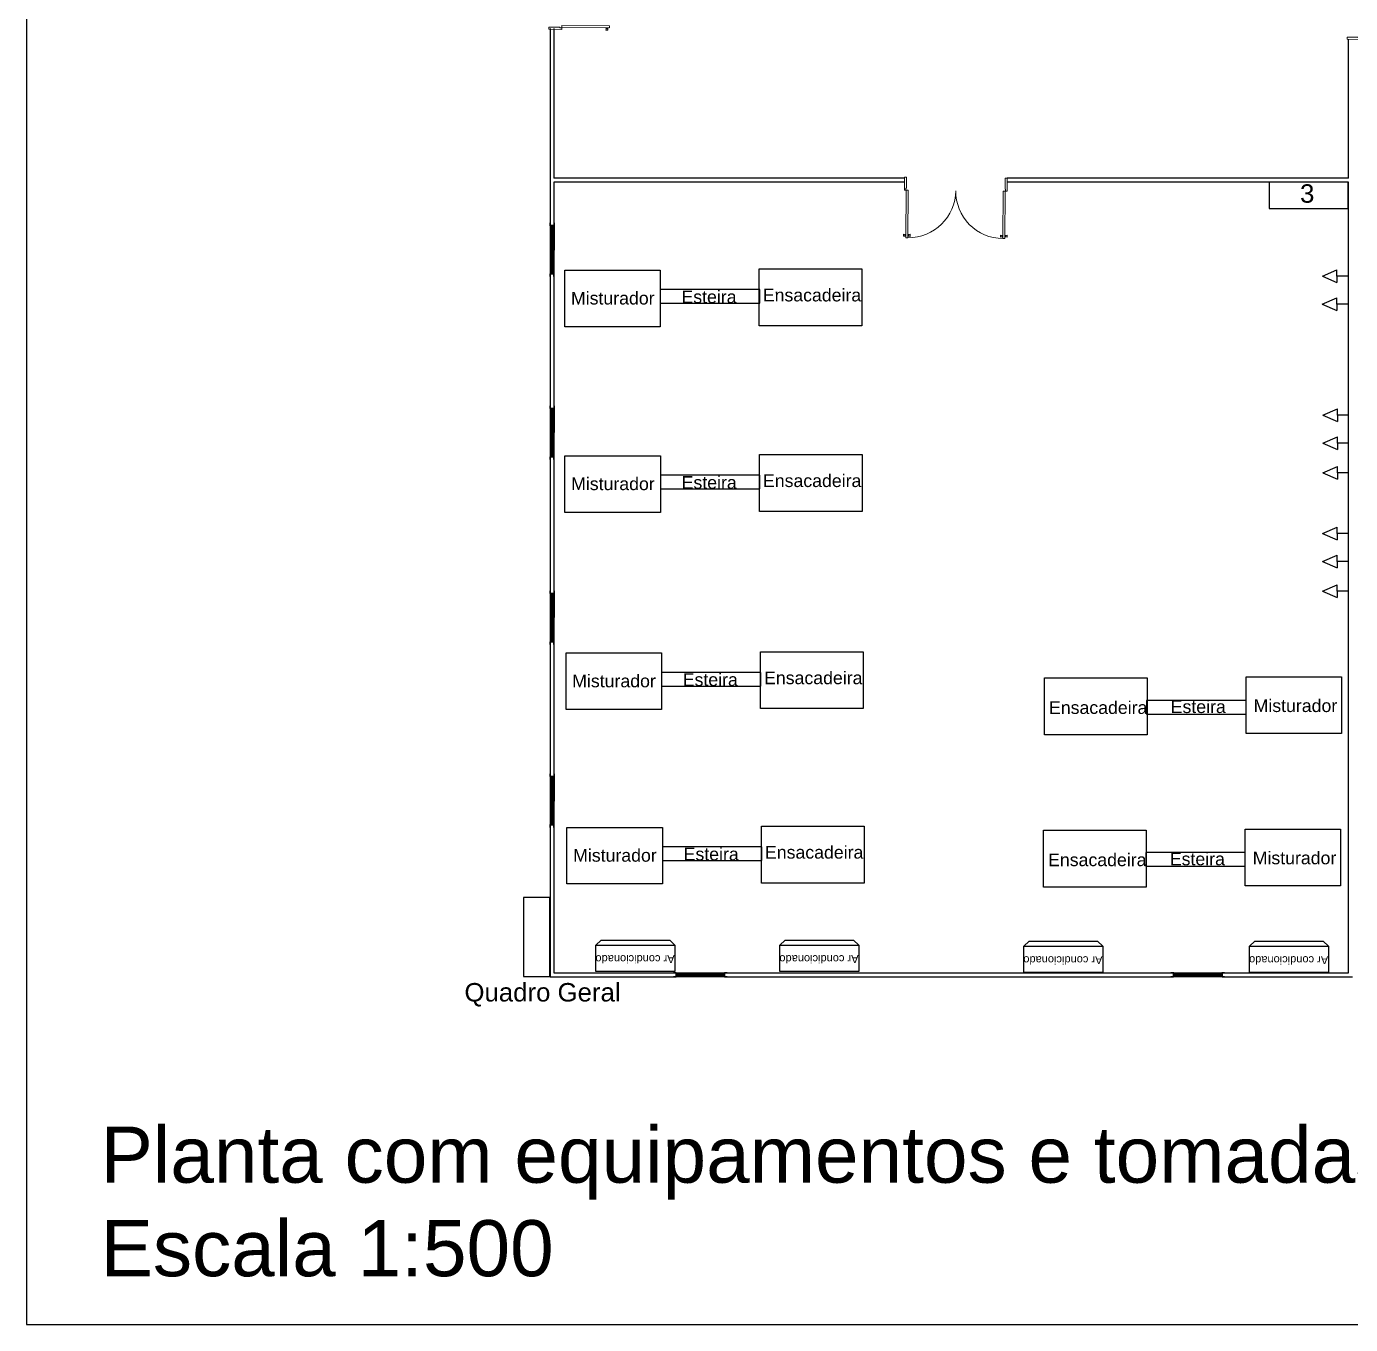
# Model space of a CAD drawing. Header units: millimetres. Extents: x 2943 to 3068, y 1960 to 2042.
# Drawn here: x 2942.8 to 2993.1, y 1960.2 to 2009.5 of the extents above; entities that cross this region are included whole.
import ezdxf

# ---------------------------------------------------------------- set-up
doc = ezdxf.new("R2010")
doc.units = ezdxf.units.MM
doc.styles.get("Standard").update_dxf_attribs({"font": 'arial.ttf'})

msp = doc.modelspace()

# ---------------------------------------------------------------- linework, layer by layer
for p, q in [((2942.837, 2036.574), (2942.837, 1960.226)), ((2962.702, 2009.407), (2962.702, 2003.723)), ((2962.852, 2009.405), (2962.852, 2003.723)), ((2993.002, 2003.723), (2993.002, 2008.995)), ((2962.702, 2003.723), (2962.702, 2001.991)), ((2976.152, 2003.723), (2962.852, 2003.723)), ((2993.002, 2003.723), (2980.052, 2003.723)), ((2962.852, 2003.573), (2962.852, 2001.991)), ((2976.151, 2003.573), (2962.852, 2003.573)), ((2993.002, 2003.573), (2980.051, 2003.573)), ((2993.002, 1973.573), (2993.002, 2003.573)), ((2962.704, 2001.928), (2962.702, 2000.091)), ((2962.751, 2001.91), (2962.749, 2000.542)), ((2962.808, 2001.91), (2962.805, 2000.542)), ((2962.854, 2001.928), (2962.852, 2000.041)), ((2962.749, 2000.109), (2962.749, 2000.542)), ((2962.805, 2000.109), (2962.805, 2000.542)), ((2992.009, 2000.01), (2992.563, 2000.253)), ((2992.563, 2000.01), (2992.563, 2000.253)), ((2962.702, 1999.991), (2962.702, 1995.05)), ((2962.852, 1999.991), (2962.852, 1995.05)), ((2992.009, 2000.01), (2992.563, 1999.769)), ((2992.982, 2000.012), (2992.563, 2000.01)), ((2992.563, 2000.01), (2992.563, 1999.769)), ((2992.005, 1998.947), (2992.56, 1999.19)), ((2992.56, 1998.947), (2992.56, 1999.19)), ((2992.005, 1998.947), (2992.56, 1998.706)), ((2992.978, 1998.949), (2992.56, 1998.947)), ((2992.56, 1998.947), (2992.56, 1998.706)), ((2962.704, 1994.987), (2962.702, 1993.15)), ((2962.751, 1994.969), (2962.749, 1993.602)), ((2962.808, 1994.969), (2962.805, 1993.602)), ((2962.854, 1994.987), (2962.852, 1993.15)), ((2992.031, 1994.731), (2992.585, 1994.974)), ((2992.031, 1994.731), (2992.585, 1994.489)), ((2992.585, 1994.731), (2992.585, 1994.974)), ((2993.004, 1994.733), (2992.585, 1994.731)), ((2992.585, 1994.731), (2992.585, 1994.489)), ((2962.749, 1993.168), (2962.749, 1993.602)), ((2962.805, 1993.168), (2962.805, 1993.602)), ((2992.027, 1993.668), (2992.582, 1993.911)), ((2992.027, 1993.668), (2992.582, 1993.427)), ((2992.582, 1993.668), (2992.582, 1993.911)), ((2993, 1993.67), (2992.582, 1993.668)), ((2992.582, 1993.668), (2992.582, 1993.427)), ((2962.702, 1993.05), (2962.702, 1988.031)), ((2962.852, 1993.05), (2962.852, 1988.031)), ((2992.029, 1992.542), (2992.584, 1992.785)), ((2992.584, 1992.542), (2992.584, 1992.785)), ((2992.029, 1992.542), (2992.584, 1992.301)), ((2993.002, 1992.544), (2992.584, 1992.542)), ((2992.584, 1992.542), (2992.584, 1992.301)), ((2992.014, 1990.242), (2992.568, 1990.485)), ((2992.014, 1990.242), (2992.568, 1990.001)), ((2992.568, 1990.242), (2992.568, 1990.485)), ((2992.987, 1990.244), (2992.568, 1990.242)), ((2992.568, 1990.242), (2992.568, 1990.001)), ((2992.01, 1989.179), (2992.565, 1989.422)), ((2992.01, 1989.179), (2992.565, 1988.938)), ((2992.565, 1989.179), (2992.565, 1989.422)), ((2992.983, 1989.181), (2992.565, 1989.179)), ((2992.565, 1989.179), (2992.565, 1988.938)), ((2992.012, 1988.053), (2992.567, 1988.296)), ((2992.012, 1988.053), (2992.567, 1987.812)), ((2992.567, 1988.053), (2992.567, 1988.296)), ((2992.985, 1988.055), (2992.567, 1988.053)), ((2992.567, 1988.053), (2992.567, 1987.812)), ((2962.704, 1987.969), (2962.702, 1986.131)), ((2962.751, 1987.95), (2962.749, 1986.583)), ((2962.808, 1987.95), (2962.805, 1986.583)), ((2962.854, 1987.969), (2962.852, 1986.131)), ((2962.749, 1986.15), (2962.749, 1986.583)), ((2962.805, 1986.15), (2962.805, 1986.583)), ((2962.702, 1986.031), (2962.702, 1981.091)), ((2962.852, 1986.031), (2962.852, 1981.091)), ((2962.704, 1981.028), (2962.702, 1979.141)), ((2962.751, 1981.01), (2962.749, 1979.642)), ((2962.808, 1981.01), (2962.805, 1979.642)), ((2962.854, 1981.028), (2962.852, 1979.141)), ((2962.749, 1979.209), (2962.749, 1979.642)), ((2962.805, 1979.209), (2962.805, 1979.642)), ((2962.702, 1979.091), (2962.702, 1973.423)), ((2962.852, 1979.091), (2962.852, 1973.573)), ((2964.444, 1974.617), (2964.644, 1974.817)), ((2964.444, 1973.617), (2964.444, 1974.617)), ((2964.444, 1974.617), (2967.444, 1974.617)), ((2964.644, 1974.817), (2967.244, 1974.817)), ((2967.444, 1974.617), (2967.244, 1974.817)), ((2967.444, 1974.617), (2967.444, 1973.617)), ((2971.423, 1974.617), (2971.623, 1974.817)), ((2971.423, 1973.617), (2971.423, 1974.617)), ((2971.423, 1974.617), (2974.423, 1974.617)), ((2971.623, 1974.817), (2974.223, 1974.817)), ((2974.423, 1974.617), (2974.223, 1974.817)), ((2974.423, 1974.617), (2974.423, 1973.617)), ((2980.679, 1974.578), (2980.879, 1974.778)), ((2980.679, 1973.578), (2980.679, 1974.578)), ((2980.679, 1974.578), (2983.679, 1974.578)), ((2980.879, 1974.778), (2983.479, 1974.778)), ((2983.679, 1974.578), (2983.479, 1974.778)), ((2983.679, 1974.578), (2983.679, 1973.578)), ((2989.244, 1974.579), (2989.444, 1974.779)), ((2989.244, 1973.579), (2989.244, 1974.579)), ((2989.244, 1974.579), (2992.244, 1974.579)), ((2989.444, 1974.779), (2992.044, 1974.779)), ((2992.244, 1974.579), (2992.044, 1974.779)), ((2992.244, 1974.579), (2992.244, 1973.579)), ((2962.852, 1973.573), (2967.388, 1973.573)), ((2967.444, 1973.617), (2964.444, 1973.617)), ((2967.488, 1973.575), (2969.325, 1973.573)), ((2967.506, 1973.528), (2968.873, 1973.526)), ((2967.506, 1973.472), (2968.873, 1973.469)), ((2969.307, 1973.526), (2968.873, 1973.526)), ((2969.307, 1973.469), (2968.873, 1973.469)), ((2969.388, 1973.573), (2986.264, 1973.573)), ((2974.423, 1973.617), (2971.423, 1973.617)), ((2983.679, 1973.578), (2980.679, 1973.578)), ((2986.364, 1973.575), (2988.202, 1973.573)), ((2986.383, 1973.528), (2987.75, 1973.526)), ((2986.383, 1973.472), (2987.75, 1973.469)), ((2988.183, 1973.526), (2987.75, 1973.526)), ((2988.183, 1973.469), (2987.75, 1973.469)), ((2988.264, 1973.573), (2993.002, 1973.573)), ((2992.244, 1973.579), (2989.244, 1973.579)), ((2962.702, 1973.423), (2967.388, 1973.423)), ((2967.388, 1973.425), (2967.388, 1973.423)), ((2969.325, 1973.423), (2967.488, 1973.423)), ((2969.388, 1973.423), (2986.264, 1973.423)), ((2986.264, 1973.425), (2986.264, 1973.423)), ((2988.202, 1973.423), (2986.364, 1973.423)), ((2988.264, 1973.423), (2993.152, 1973.423)), ((2942.837, 1960.226), (3067.83, 1960.226))]:
    msp.add_line(p, q)
at = {"lineweight": 9}
for p, q in [((2964.809, 2009.43), (2964.809, 2009.427)), ((2964.809, 2009.427), (2964.914, 2009.425)), ((2964.809, 2009.427), (2964.832, 2009.414)), ((2964.83, 2009.39), (2964.82, 2009.342)), ((2964.9, 2009.341), (2964.82, 2009.342)), ((2964.843, 2009.39), (2964.83, 2009.39)), ((2964.832, 2009.414), (2964.89, 2009.413)), ((2964.832, 2009.414), (2964.832, 2009.406)), ((2964.839, 2009.406), (2964.832, 2009.406)), ((2964.839, 2009.406), (2964.838, 2009.398)), ((2964.843, 2009.398), (2964.838, 2009.398)), ((2964.839, 2009.406), (2964.883, 2009.405)), ((2964.843, 2009.398), (2964.878, 2009.397)), ((2964.843, 2009.398), (2964.843, 2009.39)), ((2964.843, 2009.39), (2964.878, 2009.389)), ((2964.878, 2009.397), (2964.878, 2009.389)), ((2964.878, 2009.397), (2964.883, 2009.397)), ((2964.878, 2009.389), (2964.891, 2009.389)), ((2964.883, 2009.405), (2964.889, 2009.405)), ((2964.883, 2009.405), (2964.883, 2009.397)), ((2964.89, 2009.413), (2964.889, 2009.405)), ((2964.914, 2009.425), (2964.89, 2009.413)), ((2964.891, 2009.389), (2964.9, 2009.341)), ((2964.914, 2009.428), (2964.914, 2009.425)), ((2976.114, 2001.522), (2976.116, 2001.601)), ((2976.163, 2001.591), (2976.116, 2001.601)), ((2976.2, 2001.613), (2976.187, 2001.589)), ((2976.2, 2001.613), (2976.199, 2001.508)), ((2976.203, 2001.613), (2976.2, 2001.613)), ((2976.282, 2001.612), (2976.286, 2001.612)), ((2976.286, 2001.612), (2976.285, 2001.507)), ((2976.286, 2001.612), (2976.298, 2001.588)), ((2976.162, 2001.531), (2976.114, 2001.522)), ((2976.163, 2001.578), (2976.162, 2001.543)), ((2976.17, 2001.543), (2976.162, 2001.543)), ((2976.162, 2001.543), (2976.162, 2001.531)), ((2976.163, 2001.578), (2976.163, 2001.591)), ((2976.171, 2001.578), (2976.163, 2001.578)), ((2976.171, 2001.578), (2976.17, 2001.543)), ((2976.17, 2001.543), (2976.17, 2001.539)), ((2976.178, 2001.538), (2976.17, 2001.539)), ((2976.171, 2001.578), (2976.171, 2001.583)), ((2976.179, 2001.583), (2976.171, 2001.583)), ((2976.179, 2001.583), (2976.178, 2001.538)), ((2976.178, 2001.538), (2976.178, 2001.532)), ((2976.186, 2001.532), (2976.178, 2001.532)), ((2976.179, 2001.583), (2976.179, 2001.589)), ((2976.187, 2001.589), (2976.179, 2001.589)), ((2976.187, 2001.589), (2976.186, 2001.532)), ((2976.199, 2001.508), (2976.186, 2001.532)), ((2976.202, 2001.508), (2976.199, 2001.508)), ((2976.282, 2001.507), (2976.285, 2001.507)), ((2976.285, 2001.507), (2976.298, 2001.531)), ((2976.298, 2001.588), (2976.306, 2001.588)), ((2976.298, 2001.588), (2976.298, 2001.531)), ((2976.298, 2001.531), (2976.306, 2001.531)), ((2976.306, 2001.582), (2976.306, 2001.588)), ((2976.306, 2001.582), (2976.314, 2001.582)), ((2976.306, 2001.582), (2976.306, 2001.537)), ((2976.306, 2001.537), (2976.314, 2001.537)), ((2976.306, 2001.537), (2976.306, 2001.531)), ((2976.314, 2001.577), (2976.314, 2001.582)), ((2976.314, 2001.577), (2976.322, 2001.577)), ((2976.314, 2001.577), (2976.314, 2001.542)), ((2976.314, 2001.542), (2976.314, 2001.537)), ((2976.314, 2001.542), (2976.322, 2001.542)), ((2976.322, 2001.59), (2976.37, 2001.599)), ((2976.322, 2001.577), (2976.322, 2001.59)), ((2976.322, 2001.577), (2976.322, 2001.542)), ((2976.322, 2001.542), (2976.322, 2001.529)), ((2976.322, 2001.529), (2976.37, 2001.52)), ((2976.37, 2001.52), (2976.37, 2001.599)), ((2979.794, 2001.488), (2979.796, 2001.568)), ((2979.842, 2001.497), (2979.794, 2001.488)), ((2979.843, 2001.557), (2979.796, 2001.568)), ((2979.843, 2001.545), (2979.842, 2001.51)), ((2979.85, 2001.509), (2979.842, 2001.51)), ((2979.842, 2001.51), (2979.842, 2001.497)), ((2979.843, 2001.545), (2979.843, 2001.557)), ((2979.851, 2001.544), (2979.843, 2001.545)), ((2979.851, 2001.544), (2979.85, 2001.509)), ((2979.85, 2001.509), (2979.85, 2001.505)), ((2979.858, 2001.505), (2979.85, 2001.505)), ((2979.851, 2001.544), (2979.851, 2001.549)), ((2979.859, 2001.549), (2979.851, 2001.549)), ((2979.859, 2001.549), (2979.858, 2001.505)), ((2979.858, 2001.505), (2979.858, 2001.498)), ((2979.866, 2001.498), (2979.858, 2001.498)), ((2979.859, 2001.549), (2979.859, 2001.555)), ((2979.867, 2001.555), (2979.859, 2001.555)), ((2979.867, 2001.555), (2979.866, 2001.498)), ((2979.878, 2001.474), (2979.866, 2001.498)), ((2979.88, 2001.579), (2979.867, 2001.555)), ((2979.88, 2001.579), (2979.878, 2001.474)), ((2979.882, 2001.474), (2979.878, 2001.474)), ((2979.883, 2001.579), (2979.88, 2001.579)), ((2979.962, 2001.578), (2979.965, 2001.578)), ((2979.962, 2001.473), (2979.965, 2001.473)), ((2979.965, 2001.578), (2979.978, 2001.554)), ((2979.965, 2001.578), (2979.965, 2001.473)), ((2979.965, 2001.473), (2979.978, 2001.497)), ((2979.978, 2001.554), (2979.986, 2001.554)), ((2979.978, 2001.554), (2979.978, 2001.497)), ((2979.978, 2001.497), (2979.986, 2001.497)), ((2979.986, 2001.548), (2979.986, 2001.554)), ((2979.986, 2001.548), (2979.994, 2001.548)), ((2979.986, 2001.548), (2979.986, 2001.503)), ((2979.986, 2001.503), (2979.994, 2001.503)), ((2979.986, 2001.503), (2979.986, 2001.497)), ((2979.994, 2001.543), (2979.994, 2001.548)), ((2979.994, 2001.543), (2980.002, 2001.543)), ((2979.994, 2001.543), (2979.994, 2001.508)), ((2979.994, 2001.508), (2979.994, 2001.503)), ((2979.994, 2001.508), (2980.002, 2001.508)), ((2980.002, 2001.556), (2980.05, 2001.565)), ((2980.002, 2001.543), (2980.002, 2001.556)), ((2980.002, 2001.543), (2980.002, 2001.508)), ((2980.002, 2001.508), (2980.002, 2001.495)), ((2980.002, 2001.495), (2980.049, 2001.486)), ((2980.049, 2001.486), (2980.05, 2001.565))]:
    msp.add_line(p, q, dxfattribs=at)
at = {"lineweight": 9, "ltscale": 0.3}
for points in [[(2963.154, 2009.435), (2963.074, 2009.435), (2963.074, 2009.455), (2962.654, 2009.459), (2962.654, 2009.379), (2963.153, 2009.375)], [(2963.155, 2009.525), (2963.154, 2009.445), (2964.954, 2009.428), (2964.955, 2009.508)], [(2993.452, 2009.051), (2993.372, 2009.052), (2993.373, 2009.072), (2992.953, 2009.076), (2992.952, 2008.996), (2993.452, 2008.991)], [(2976.208, 2003.267), (2976.209, 2003.347), (2976.229, 2003.347), (2976.233, 2003.767), (2976.153, 2003.768), (2976.148, 2003.268)], [(2979.988, 2003.233), (2979.989, 2003.313), (2979.969, 2003.313), (2979.973, 2003.733), (2980.053, 2003.732), (2980.048, 2003.232)], [(2976.298, 2003.267), (2976.218, 2003.267), (2976.202, 2001.467), (2976.282, 2001.467)], [(2979.898, 2003.234), (2979.978, 2003.233), (2979.961, 2001.433), (2979.881, 2001.434)]]:
    msp.add_lwpolyline(points, close=True, dxfattribs=at)
for points in [[(2992.993, 2002.58), (2992.993, 2003.58), (2989.993, 2003.58), (2989.993, 2002.58)], [(2963.262, 2000.235), (2966.885, 2000.235), (2966.885, 1998.09), (2963.262, 1998.09)], [(2970.643, 2000.285), (2974.534, 2000.285), (2974.534, 1998.123), (2970.643, 1998.123)], [(2970.659, 1999.497), (2966.885, 1999.497), (2966.885, 1998.978), (2970.659, 1998.978)], [(2963.27, 1993.191), (2966.893, 1993.191), (2966.893, 1991.046), (2963.27, 1991.046)], [(2970.65, 1993.241), (2974.542, 1993.241), (2974.542, 1991.079), (2970.65, 1991.079)], [(2970.667, 1992.453), (2966.893, 1992.453), (2966.893, 1991.934), (2970.667, 1991.934)], [(2963.31, 1985.709), (2966.933, 1985.709), (2966.933, 1983.564), (2963.31, 1983.564)], [(2970.691, 1985.759), (2974.582, 1985.759), (2974.582, 1983.597), (2970.691, 1983.597)], [(2970.708, 1984.972), (2966.933, 1984.972), (2966.933, 1984.452), (2970.708, 1984.452)], [(2985.358, 1982.604), (2981.466, 1982.604), (2981.466, 1984.766), (2985.358, 1984.766)], [(2992.738, 1982.654), (2989.115, 1982.654), (2989.115, 1984.799), (2992.738, 1984.799)], [(2985.341, 1983.391), (2989.115, 1983.391), (2989.115, 1983.911), (2985.341, 1983.911)], [(2963.345, 1979.091), (2966.968, 1979.091), (2966.968, 1976.946), (2963.345, 1976.946)], [(2970.725, 1979.141), (2974.617, 1979.141), (2974.617, 1976.979), (2970.725, 1976.979)], [(2992.704, 1976.877), (2989.081, 1976.877), (2989.081, 1979.022), (2992.704, 1979.022)], [(2985.324, 1976.827), (2981.432, 1976.827), (2981.432, 1978.989), (2985.324, 1978.989)], [(2970.742, 1978.354), (2966.968, 1978.354), (2966.968, 1977.834), (2970.742, 1977.834)], [(2985.307, 1977.614), (2989.081, 1977.614), (2989.081, 1978.134), (2985.307, 1978.134)], [(2962.699, 1976.428), (2961.699, 1976.428), (2961.699, 1973.428), (2962.699, 1973.428)]]:
    msp.add_lwpolyline(points, close=True)
at = {"lineweight": 30}
for points in [[(2962.854, 2002.028), (2962.854, 2001.928), (2962.704, 2001.928), (2962.704, 2002.028)], [(2962.702, 1999.991), (2962.702, 2000.091), (2962.852, 2000.091), (2962.852, 1999.991)], [(2962.854, 1995.087), (2962.854, 1994.987), (2962.704, 1994.987), (2962.704, 1995.087)], [(2962.702, 1993.05), (2962.702, 1993.15), (2962.852, 1993.15), (2962.852, 1993.05)], [(2962.854, 1988.069), (2962.854, 1987.969), (2962.704, 1987.969), (2962.704, 1988.069)], [(2962.702, 1986.031), (2962.702, 1986.131), (2962.852, 1986.131), (2962.852, 1986.031)], [(2962.854, 1981.128), (2962.854, 1981.028), (2962.704, 1981.028), (2962.704, 1981.128)], [(2962.702, 1979.091), (2962.702, 1979.191), (2962.852, 1979.191), (2962.852, 1979.091)], [(2967.388, 1973.575), (2967.488, 1973.575), (2967.488, 1973.425), (2967.388, 1973.425)], [(2969.425, 1973.423), (2969.325, 1973.423), (2969.325, 1973.573), (2969.425, 1973.573)], [(2986.264, 1973.575), (2986.364, 1973.575), (2986.364, 1973.425), (2986.264, 1973.425)], [(2988.302, 1973.423), (2988.202, 1973.423), (2988.202, 1973.573), (2988.302, 1973.573)]]:
    msp.add_lwpolyline(points, dxfattribs=at)
for points in [[(2962.704, 2001.928), (2962.854, 2001.928)], [(2962.774, 2000.542), (2962.776, 2001.913), (2962.783, 2001.913), (2962.78, 2000.542)], [(2962.78, 2000.542), (2962.78, 2000.106), (2962.774, 2000.106), (2962.774, 2000.542)], [(2962.852, 2000.091), (2962.702, 2000.091)], [(2962.704, 1994.987), (2962.854, 1994.987)], [(2962.774, 1993.602), (2962.776, 1994.972), (2962.783, 1994.972), (2962.78, 1993.602)], [(2962.78, 1993.602), (2962.78, 1993.165), (2962.774, 1993.165), (2962.774, 1993.602)], [(2962.852, 1993.15), (2962.702, 1993.15)], [(2962.704, 1987.969), (2962.854, 1987.969)], [(2962.774, 1986.583), (2962.776, 1987.954), (2962.783, 1987.954), (2962.78, 1986.583)], [(2962.78, 1986.583), (2962.78, 1986.146), (2962.774, 1986.146), (2962.774, 1986.583)], [(2962.852, 1986.131), (2962.702, 1986.131)], [(2962.704, 1981.028), (2962.854, 1981.028)], [(2962.774, 1979.642), (2962.776, 1981.013), (2962.783, 1981.013), (2962.78, 1979.642)], [(2962.78, 1979.642), (2962.78, 1979.206), (2962.774, 1979.206), (2962.774, 1979.642)], [(2962.852, 1979.191), (2962.702, 1979.191)], [(2967.488, 1973.425), (2967.488, 1973.575)], [(2968.873, 1973.494), (2967.503, 1973.497), (2967.503, 1973.503), (2968.873, 1973.501)], [(2968.873, 1973.501), (2969.31, 1973.501), (2969.31, 1973.494), (2968.873, 1973.494)], [(2969.325, 1973.573), (2969.325, 1973.423)], [(2986.364, 1973.425), (2986.364, 1973.575)], [(2987.75, 1973.494), (2986.379, 1973.497), (2986.379, 1973.503), (2987.75, 1973.501)], [(2987.75, 1973.501), (2988.187, 1973.501), (2988.187, 1973.494), (2987.75, 1973.494)], [(2988.202, 1973.573), (2988.202, 1973.423)]]:
    msp.add_lwpolyline(points)
for points in [[(2962.808, 2001.928), (2962.751, 2001.928), (2962.751, 2001.91, 0.414214), (2962.758, 2001.903), (2962.774, 2001.903, 0.414214), (2962.776, 2001.906), (2962.776, 2001.913), (2962.783, 2001.913), (2962.783, 2001.906, 0.414214), (2962.785, 2001.903), (2962.801, 2001.903, 0.414214), (2962.808, 2001.91), (2962.808, 2001.91)], [(2962.749, 2000.091), (2962.805, 2000.091), (2962.805, 2000.109, 0.414214), (2962.799, 2000.116), (2962.783, 2000.116, 0.414214), (2962.78, 2000.113), (2962.78, 2000.106), (2962.774, 2000.106), (2962.774, 2000.113, 0.414214), (2962.771, 2000.116), (2962.755, 2000.116, 0.414214), (2962.749, 2000.109), (2962.749, 2000.109)], [(2962.808, 1994.987), (2962.751, 1994.987), (2962.751, 1994.969, 0.414214), (2962.758, 1994.962), (2962.774, 1994.962, 0.414214), (2962.776, 1994.965), (2962.776, 1994.972), (2962.783, 1994.972), (2962.783, 1994.965, 0.414214), (2962.785, 1994.962), (2962.801, 1994.962, 0.414214), (2962.808, 1994.969), (2962.808, 1994.969)], [(2962.749, 1993.15), (2962.805, 1993.15), (2962.805, 1993.168, 0.414214), (2962.799, 1993.175), (2962.783, 1993.175, 0.414214), (2962.78, 1993.172), (2962.78, 1993.165), (2962.774, 1993.165), (2962.774, 1993.172, 0.414214), (2962.771, 1993.175), (2962.755, 1993.175, 0.414214), (2962.749, 1993.168), (2962.749, 1993.168)], [(2962.808, 1987.969), (2962.751, 1987.969), (2962.751, 1987.95, 0.414214), (2962.758, 1987.944), (2962.774, 1987.944, 0.414214), (2962.776, 1987.946), (2962.776, 1987.954), (2962.783, 1987.954), (2962.783, 1987.946, 0.414214), (2962.785, 1987.944), (2962.801, 1987.944, 0.414214), (2962.808, 1987.95), (2962.808, 1987.95)], [(2962.749, 1986.131), (2962.805, 1986.131), (2962.805, 1986.15, 0.414214), (2962.799, 1986.156), (2962.783, 1986.156, 0.414214), (2962.78, 1986.154), (2962.78, 1986.146), (2962.774, 1986.146), (2962.774, 1986.154, 0.414214), (2962.771, 1986.156), (2962.755, 1986.156, 0.414214), (2962.749, 1986.15), (2962.749, 1986.15)], [(2962.808, 1981.028), (2962.751, 1981.028), (2962.751, 1981.01, 0.414214), (2962.758, 1981.003), (2962.774, 1981.003, 0.414214), (2962.776, 1981.006), (2962.776, 1981.013), (2962.783, 1981.013), (2962.783, 1981.006, 0.414214), (2962.785, 1981.003), (2962.801, 1981.003, 0.414214), (2962.808, 1981.01), (2962.808, 1981.01)], [(2962.749, 1979.191), (2962.805, 1979.191), (2962.805, 1979.209, 0.414214), (2962.799, 1979.216), (2962.783, 1979.216, 0.414214), (2962.78, 1979.213), (2962.78, 1979.206), (2962.774, 1979.206), (2962.774, 1979.213, 0.414214), (2962.771, 1979.216), (2962.755, 1979.216, 0.414214), (2962.749, 1979.209), (2962.749, 1979.209)], [(2967.488, 1973.528), (2967.488, 1973.472), (2967.506, 1973.472, 0.414214), (2967.513, 1973.478), (2967.513, 1973.494, 0.414214), (2967.51, 1973.497), (2967.503, 1973.497), (2967.503, 1973.503), (2967.51, 1973.503, 0.414214), (2967.513, 1973.505), (2967.513, 1973.521, 0.414214), (2967.506, 1973.528), (2967.506, 1973.528)], [(2969.325, 1973.469), (2969.325, 1973.526), (2969.307, 1973.526, 0.414214), (2969.3, 1973.519), (2969.3, 1973.503, 0.414214), (2969.303, 1973.501), (2969.31, 1973.501), (2969.31, 1973.494), (2969.303, 1973.494, 0.414214), (2969.3, 1973.492), (2969.3, 1973.476, 0.414214), (2969.307, 1973.469), (2969.307, 1973.469)], [(2986.364, 1973.528), (2986.364, 1973.472), (2986.383, 1973.472, 0.414214), (2986.389, 1973.478), (2986.389, 1973.494, 0.414214), (2986.387, 1973.497), (2986.379, 1973.497), (2986.379, 1973.503), (2986.387, 1973.503, 0.414214), (2986.389, 1973.505), (2986.389, 1973.521, 0.414214), (2986.383, 1973.528), (2986.383, 1973.528)], [(2988.202, 1973.469), (2988.202, 1973.526), (2988.183, 1973.526, 0.414214), (2988.177, 1973.519), (2988.177, 1973.503, 0.414214), (2988.179, 1973.501), (2988.187, 1973.501), (2988.187, 1973.494), (2988.179, 1973.494, 0.414214), (2988.177, 1973.492), (2988.177, 1973.476, 0.414214), (2988.183, 1973.469), (2988.183, 1973.469)]]:
    msp.add_lwpolyline(points, format="xyb", close=True)
at = {"lineweight": 9, "ltscale": 0.3}
for centre, start, end in [((2976.298, 2003.267), 269.4734, 359.4734), ((2979.898, 2003.234), 179.4734, 269.4734)]:
    msp.add_arc(centre, 1.8, start, end, dxfattribs=at)

# ---------------------------------------------------------------- texts
at = {"attachment_point": 1}
for s, width, heights, insert, char_height in [('{\\H1.45598x;3}', 4.10828, [0.907], (2991.163, 2003.495), 0.48078), ('Misturador', 1.7277, [0], (2963.497, 1999.414), 0.4808), ('Esteira', 2.39865, [0], (2967.69, 1999.464), 0.4808), ('Ensacadeira', 3.08638, [0], (2970.777, 1999.531), 0.48078), ('Misturador', 1.7277, [0], (2963.504, 1992.37), 0.4808), ('Esteira', 2.39865, [0], (2967.698, 1992.42), 0.4808), ('Ensacadeira', 3.08638, [0], (2970.784, 1992.487), 0.48078), ('Ensacadeira', 3.08638, [0], (2970.825, 1985.005), 0.48078), ('Misturador', 1.7277, [0], (2963.545, 1984.888), 0.4808), ('Esteira', 2.39865, [0], (2967.739, 1984.938), 0.4808), ('Ensacadeira', 3.08638, [0], (2981.637, 1983.877), 0.48078), ('Esteira', 2.39865, [0], (2986.255, 1983.911), 0.4808), ('Misturador', 1.7277, [0], (2989.4, 1983.949), 0.4808), ('Misturador', 1.7277, [0], (2963.58, 1978.27), 0.4808), ('Esteira', 2.39865, [0], (2967.773, 1978.32), 0.4808), ('Ensacadeira', 3.08638, [0], (2970.859, 1978.387), 0.48078), ('Ensacadeira', 3.08638, [0], (2981.603, 1978.1), 0.48078), ('Esteira', 2.39865, [0], (2986.221, 1978.134), 0.4808), ('Misturador', 1.7277, [0], (2989.366, 1978.172), 0.4808), ('Quadro Geral', 10.64547, [0], (2959.456, 1973.184), 0.7), ('Planta com equipamentos e tomadas\\PEscala 1:500', 96.41589, [0], (2945.65, 1967.735), 2.1288)]:
    msp.add_mtext_dynamic_manual_height_columns(s, width=width, gutter_width=2.404, heights=heights, dxfattribs=dict(at, insert=insert, char_height=char_height))
at = {"char_height": 0.3, "attachment_point": 1, "rotation": 180}
for insert in [(2967.431, 1973.942), (2974.411, 1973.942), (2983.667, 1973.902), (2992.232, 1973.903)]:
    msp.add_mtext_dynamic_manual_height_columns('Ar condicionado', width=3.10091, gutter_width=2.404, heights=[0], dxfattribs=dict(at, insert=insert))

doc.saveas('drawing.dxf')
